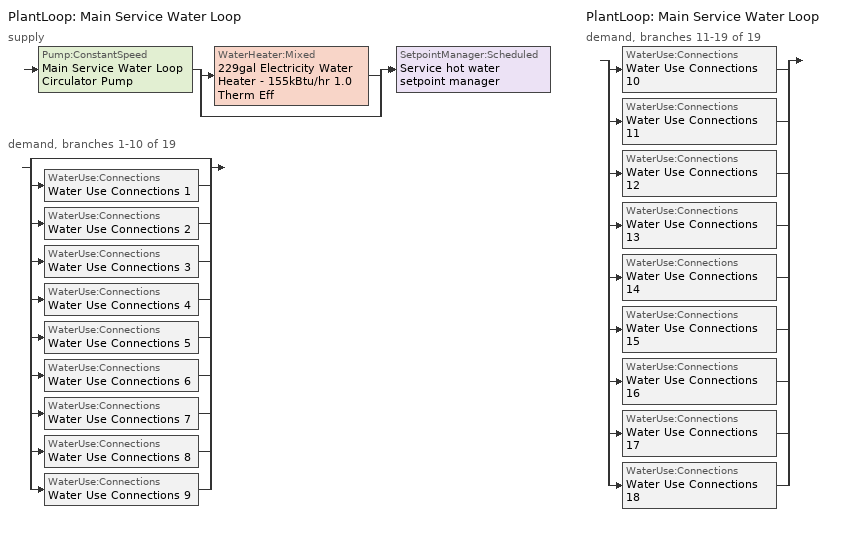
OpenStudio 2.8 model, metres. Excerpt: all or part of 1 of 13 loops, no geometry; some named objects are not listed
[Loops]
PlantLoop 'Main Service Water Loop'
 supply: Pump:ConstantSpeed 'Main Service Water Loop Circulator Pump' > split
  | WaterHeater:Mixed '229gal Electricity Water Heater - 155kBtu/hr 1.0 Therm Eff'
  | bypass
  join > SetpointManager:Scheduled 'Service hot water setpoint manager'
 demand, branches 1-10 of 19: split
  | bypass
  | WaterUse:Connections 'Water Use Connections 1'
  | WaterUse:Connections 'Water Use Connections 2'
  | WaterUse:Connections 'Water Use Connections 3'
  | WaterUse:Connections 'Water Use Connections 4'
  | WaterUse:Connections 'Water Use Connections 5'
  | WaterUse:Connections 'Water Use Connections 6'
  | WaterUse:Connections 'Water Use Connections 7'
  | WaterUse:Connections 'Water Use Connections 8'
  | WaterUse:Connections 'Water Use Connections 9'
PlantLoop 'Main Service Water Loop'
 demand, branches 11-19 of 19: split
  | WaterUse:Connections 'Water Use Connections 10'
  | WaterUse:Connections 'Water Use Connections 11'
  | WaterUse:Connections 'Water Use Connections 12'
  | WaterUse:Connections 'Water Use Connections 13'
  | WaterUse:Connections 'Water Use Connections 14'
  | WaterUse:Connections 'Water Use Connections 15'
  | WaterUse:Connections 'Water Use Connections 16'
  | WaterUse:Connections 'Water Use Connections 17'
  | WaterUse:Connections 'Water Use Connections 18'
[PlantLoop]
Main Service Water Loop: Glycol Concentration=0; Maximum Loop Temperature {C}=60; Minimum Loop Temperature {C}=10; Plant Loop Volume {m3}=Autocalculate; Load Distribution Scheme=Optimal
[Sizing:Plant]
Main Service Water Loop: Loop Type=Heating; Design Loop Exit Temperature {C}=60; Loop Design Temperature Difference {deltaC}=5; Sizing Option=NonCoincident; Zone Timesteps in Averaging Window=1; Coincident Sizing Factor Mode=None
[SetpointManager:Scheduled]
Service hot water setpoint manager: Control Variable=Temperature; Schedule=Service Water Loop Temp - 140F
[Pump:ConstantSpeed]
Main Service Water Loop Circulator Pump: Rated Flow Rate {m3/s}=autosize; Rated Pump Head {Pa}=98157.3; Rated Power Consumption {W}=autosize; Motor Efficiency=0.7; Fraction of Motor Inefficiencies to Fluid Stream=0; Pump Control Type=Intermittent; Design Power Sizing Method=PowerPerFlowPerPressure; Design Electric Power per Unit Flow Rate {W/(m3/s)}=348701.1; Design Shaft Power per Unit Flow Rate per Unit Head {W-s/m3-Pa}=1.28205
[WaterHeater:Mixed]
229gal Electricity Water Heater - 155kBtu/hr 1.0 Therm Eff: Tank Volume {m3}=0.868577; Setpoint Temperature Schedule=Service Water Loop Temp - 140F; Deadband Temperature Difference {deltaC}=2; Maximum Temperature Limit {C}=60; Heater Control Type=Cycle; Heater Maximum Capacity {W}=45383.1; Heater Fuel Type=Electricity; Heater Thermal Efficiency=1; Off Cycle Parasitic Fuel Consumption Rate {W}=88.1911; Off Cycle Parasitic Fuel Type=Electricity; Off Cycle Parasitic Heat Fraction to Tank=0.8; On Cycle Parasitic Fuel Consumption Rate {W}=88.1911; On Cycle Parasitic Fuel Type=Electricity; On Cycle Parasitic Heat Fraction to Tank=0; Ambient Temperature Indicator=Schedule; Ambient Temperature Schedule=Water Heater Ambient Temp Schedule - 70f; Off Cycle Loss Coefficient to Ambient Temperature {W/K}=4.14615; On Cycle Loss Coefficient to Ambient Temperature {W/K}=4.14615; Use Side Effectiveness=1; Source Side Effectiveness=1; Use Side Design Flow Rate {m3/s}=autosize; Source Side Design Flow Rate {m3/s}=autosize; Indirect Water Heating Recovery Time {hr}=1.5; Source Side Flow Control Mode=IndirectHeatPrimarySetpoint
[WaterUse:Connections]
Name | Water Use Equipment Name 1
Water Use Connections 1 | Cafeteria_zn_1_flr_1 Service Water Use 0.24gal/min
Water Use Connections 2 | Computer_class_zn_1_flr_1 Service Water Use 0.12gal/min
Water Use Connections 3 | Corner_class_1_pod_1_zn_1_flr_1 Service Water Use 0.07gal/min
Water Use Connections 4 | Corner_class_1_pod_2_zn_1_flr_1 Service Water Use 0.07gal/min
Water Use Connections 5 | Corner_class_1_pod_3_zn_1_flr_1 Service Water Use 0.07gal/min
Water Use Connections 6 | Corner_class_2_pod_1_zn_1_flr_1 Service Water Use 0.07gal/min
Water Use Connections 7 | Corner_class_2_pod_2_zn_1_flr_1 Service Water Use 0.07gal/min
Water Use Connections 8 | Corner_class_2_pod_3_zn_1_flr_1 Service Water Use 0.07gal/min
Water Use Connections 9 | Gym_zn_1_flr_1 Service Water Use 0.54gal/min
Water Use Connections 10 | Kitchen_zn_1_flr_1 Service Water Use 0.08gal/min
Water Use Connections 11 | Library_media_center_zn_1_flr_1 Service Water Use 0.15gal/min
Water Use Connections 12 | Mult_class_1_pod_1_zn_1_flr_1 Service Water Use 0.35gal/min
Water Use Connections 13 | Mult_class_1_pod_2_zn_1_flr_1 Service Water Use 0.35gal/min
Water Use Connections 14 | Mult_class_1_pod_3_zn_1_flr_1 Service Water Use 0.35gal/min
Water Use Connections 15 | Mult_class_2_pod_1_zn_1_flr_1 Service Water Use 0.35gal/min
Water Use Connections 16 | Mult_class_2_pod_2_zn_1_flr_1 Service Water Use 0.35gal/min
Water Use Connections 17 | Mult_class_2_pod_3_zn_1_flr_1 Service Water Use 0.23gal/min
Water Use Connections 18 | Offices_zn_1_flr_1 Service Water Use 0.17gal/min
[WaterUse:Equipment:Definition]
Name | Peak Flow Rate {m3/s} | Target Temperature Schedule | Sensible Fraction Schedule | Latent Fraction Schedule
Cafeteria_zn_1_flr_1 Service Water Use Def 0.24gal/min | 1.50573e-05 | Schedule Ruleset 5 | Schedule Ruleset 3 | Schedule Ruleset 4
Computer_class_zn_1_flr_1 Service Water Use Def 0.12gal/min | 7.45697e-06 | Schedule Ruleset 8 | Schedule Ruleset 6 | Schedule Ruleset 7
Corner_class_1_pod_1_zn_1_flr_1 Service Water Use Def 0.07gal/min | 4.55704e-06 | Schedule Ruleset 11 | Schedule Ruleset 9 | Schedule Ruleset 10
Corner_class_1_pod_2_zn_1_flr_1 Service Water Use Def 0.07gal/min | 4.55704e-06 | Schedule Ruleset 14 | Schedule Ruleset 12 | Schedule Ruleset 13
Corner_class_1_pod_3_zn_1_flr_1 Service Water Use Def 0.07gal/min | 4.55704e-06 | Schedule Ruleset 17 | Schedule Ruleset 15 | Schedule Ruleset 16
Corner_class_2_pod_1_zn_1_flr_1 Service Water Use Def 0.07gal/min | 4.55704e-06 | Schedule Ruleset 20 | Schedule Ruleset 18 | Schedule Ruleset 19
Corner_class_2_pod_2_zn_1_flr_1 Service Water Use Def 0.07gal/min | 4.55704e-06 | Schedule Ruleset 23 | Schedule Ruleset 21 | Schedule Ruleset 22
Corner_class_2_pod_3_zn_1_flr_1 Service Water Use Def 0.07gal/min | 4.55704e-06 | Schedule Ruleset 26 | Schedule Ruleset 24 | Schedule Ruleset 25
Gym_zn_1_flr_1 Service Water Use Def 0.54gal/min | 3.413e-05 | Schedule Ruleset 29 | Schedule Ruleset 27 | Schedule Ruleset 28
Kitchen_zn_1_flr_1 Service Water Use Def 0.08gal/min | 5.35372e-06 | Schedule Ruleset 32 | Schedule Ruleset 30 | Schedule Ruleset 31
Library_media_center_zn_1_flr_1 Service Water Use Def 0.15gal/min | 9.53632e-06 | Schedule Ruleset 35 | Schedule Ruleset 33 | Schedule Ruleset 34
Mult_class_1_pod_1_zn_1_flr_1 Service Water Use Def 0.35gal/min | 2.19566e-05 | Schedule Ruleset 38 | Schedule Ruleset 36 | Schedule Ruleset 37
Mult_class_1_pod_2_zn_1_flr_1 Service Water Use Def 0.35gal/min | 2.19566e-05 | Schedule Ruleset 41 | Schedule Ruleset 39 | Schedule Ruleset 40
Mult_class_1_pod_3_zn_1_flr_1 Service Water Use Def 0.35gal/min | 2.19566e-05 | Schedule Ruleset 44 | Schedule Ruleset 42 | Schedule Ruleset 43
Mult_class_2_pod_1_zn_1_flr_1 Service Water Use Def 0.35gal/min | 2.19566e-05 | Schedule Ruleset 47 | Schedule Ruleset 45 | Schedule Ruleset 46
Mult_class_2_pod_2_zn_1_flr_1 Service Water Use Def 0.35gal/min | 2.19566e-05 | Schedule Ruleset 50 | Schedule Ruleset 48 | Schedule Ruleset 49
Mult_class_2_pod_3_zn_1_flr_1 Service Water Use Def 0.23gal/min | 1.44997e-05 | Schedule Ruleset 53 | Schedule Ruleset 51 | Schedule Ruleset 52
Offices_zn_1_flr_1 Service Water Use Def 0.17gal/min | 1.05401e-05 | Schedule Ruleset 56 | Schedule Ruleset 54 | Schedule Ruleset 55
[WaterUse:Equipment]
Name | Water Use Equipment Definition | Space | Flow Rate Fraction Schedule
Cafeteria_zn_1_flr_1 Service Water Use 0.24gal/min | Cafeteria_zn_1_flr_1 Service Water Use Def 0.24gal/min | Cafeteria_ZN_1_FLR_1 | NECB-C-Service Water Heating
Computer_class_zn_1_flr_1 Service Water Use 0.12gal/min | Computer_class_zn_1_flr_1 Service Water Use Def 0.12gal/min | Computer_Class_ZN_1_FLR_1 | NECB-D-Service Water Heating
Corner_class_1_pod_1_zn_1_flr_1 Service Water Use 0.07gal/min | Corner_class_1_pod_1_zn_1_flr_1 Service Water Use Def 0.07gal/min | Corner_Class_1_Pod_1_ZN_1_FLR_1 | NECB-D-Service Water Heating
Corner_class_1_pod_2_zn_1_flr_1 Service Water Use 0.07gal/min | Corner_class_1_pod_2_zn_1_flr_1 Service Water Use Def 0.07gal/min | Corner_Class_1_Pod_2_ZN_1_FLR_1 | NECB-D-Service Water Heating
Corner_class_1_pod_3_zn_1_flr_1 Service Water Use 0.07gal/min | Corner_class_1_pod_3_zn_1_flr_1 Service Water Use Def 0.07gal/min | Corner_Class_1_Pod_3_ZN_1_FLR_1 | NECB-D-Service Water Heating
Corner_class_2_pod_1_zn_1_flr_1 Service Water Use 0.07gal/min | Corner_class_2_pod_1_zn_1_flr_1 Service Water Use Def 0.07gal/min | Corner_Class_2_Pod_1_ZN_1_FLR_1 | NECB-D-Service Water Heating
Corner_class_2_pod_2_zn_1_flr_1 Service Water Use 0.07gal/min | Corner_class_2_pod_2_zn_1_flr_1 Service Water Use Def 0.07gal/min | Corner_Class_2_Pod_2_ZN_1_FLR_1 | NECB-D-Service Water Heating
Corner_class_2_pod_3_zn_1_flr_1 Service Water Use 0.07gal/min | Corner_class_2_pod_3_zn_1_flr_1 Service Water Use Def 0.07gal/min | Corner_Class_2_Pod_3_ZN_1_FLR_1 | NECB-D-Service Water Heating
Gym_zn_1_flr_1 Service Water Use 0.54gal/min | Gym_zn_1_flr_1 Service Water Use Def 0.54gal/min | Gym_ZN_1_FLR_1 | NECB-B-Service Water Heating
Kitchen_zn_1_flr_1 Service Water Use 0.08gal/min | Kitchen_zn_1_flr_1 Service Water Use Def 0.08gal/min | Kitchen_ZN_1_FLR_1 | NECB-B-Service Water Heating
Library_media_center_zn_1_flr_1 Service Water Use 0.15gal/min | Library_media_center_zn_1_flr_1 Service Water Use Def 0.15gal/min | Library_Media_Center_ZN_1_FLR_1 | NECB-C-Service Water Heating
Mult_class_1_pod_1_zn_1_flr_1 Service Water Use 0.35gal/min | Mult_class_1_pod_1_zn_1_flr_1 Service Water Use Def 0.35gal/min | Mult_Class_1_Pod_1_ZN_1_FLR_1 | NECB-D-Service Water Heating
Mult_class_1_pod_2_zn_1_flr_1 Service Water Use 0.35gal/min | Mult_class_1_pod_2_zn_1_flr_1 Service Water Use Def 0.35gal/min | Mult_Class_1_Pod_2_ZN_1_FLR_1 | NECB-D-Service Water Heating
Mult_class_1_pod_3_zn_1_flr_1 Service Water Use 0.35gal/min | Mult_class_1_pod_3_zn_1_flr_1 Service Water Use Def 0.35gal/min | Mult_Class_1_Pod_3_ZN_1_FLR_1 | NECB-D-Service Water Heating
Mult_class_2_pod_1_zn_1_flr_1 Service Water Use 0.35gal/min | Mult_class_2_pod_1_zn_1_flr_1 Service Water Use Def 0.35gal/min | Mult_Class_2_Pod_1_ZN_1_FLR_1 | NECB-D-Service Water Heating
Mult_class_2_pod_2_zn_1_flr_1 Service Water Use 0.35gal/min | Mult_class_2_pod_2_zn_1_flr_1 Service Water Use Def 0.35gal/min | Mult_Class_2_Pod_2_ZN_1_FLR_1 | NECB-D-Service Water Heating
Mult_class_2_pod_3_zn_1_flr_1 Service Water Use 0.23gal/min | Mult_class_2_pod_3_zn_1_flr_1 Service Water Use Def 0.23gal/min | Mult_Class_2_Pod_3_ZN_1_FLR_1 | NECB-D-Service Water Heating
Offices_zn_1_flr_1 Service Water Use 0.17gal/min | Offices_zn_1_flr_1 Service Water Use Def 0.17gal/min | Offices_ZN_1_FLR_1 | NECB-A-Service Water Heating
[EnergyManagementSystem:Program]
Sys3PSZALLSTClassroomLecturehallTrainingroomotherFLBuildingStory1SCHD2OptimumStartProg0: IF DaylightSavings==0 && DayOfWeek>1 && Hour==5 && OAT_1<23.9 && OAT_1>1.7; SET Sys3PSZALLSTClassroomLecturehallTrainingroomotherFLBuildingStory1SCHD2ClgSch0 = 29.4; SET Sys3PSZALLSTClassroomLecturehallTrainingroomotherFLBuildingStory1SCHD2HtgSch0 = 15.6; ELSEIF DaylightSavings==0 && DayOfWeek==1 && Hour==7 && OAT_1<23.9 && OAT_1>1.7; SET Sys3PSZALLSTClassroomLecturehallTrainingroomotherFLBuildingStory1SCHD2ClgSch0 = 29.4; SET Sys3PSZALLSTClassroomLecturehallTrainingroomotherFLBuildingStory1SCHD2HtgSch0 = 15.6; ELSEIF DaylightSavings==1 && DayOfWeek>1 && Hour==4 && OAT_1<23.9 && OAT_1>1.7; SET Sys3PSZALLSTClassroomLecturehallTrainingroomotherFLBuildingStory1SCHD2ClgSch0 = 29.4; SET Sys3PSZALLSTClassroomLecturehallTrainingroomotherFLBuildingStory1SCHD2HtgSch0 = 15.6; ELSEIF DaylightSavings==1 && DayOfWeek==1 && Hour==6 && OAT_1<23.9 && OAT_1>1.7; SET Sys3PSZALLSTClassroomLecturehallTrainingroomotherFLBuildingStory1SCHD2ClgSch0 = 29.4; SET Sys3PSZALLSTClassroomLecturehallTrainingroomotherFLBuildingStory1SCHD2HtgSch0 = 15.6; ELSE; SET Sys3PSZALLSTClassroomLecturehallTrainingroomotherFLBuildingStory1SCHD2ClgSch0 = NULL; SET Sys3PSZALLSTClassroomLecturehallTrainingroomotherFLBuildingStory1SCHD2HtgSch0 = NULL; ENDIF
[EnergyManagementSystem:ProgramCallingManager]
Sys3PSZALLSTClassroomLecturehallTrainingroomotherFLBuildingStory1SCHDOptimumStartCallingManager0: BeginTimestepBeforePredictor; Sys3PSZALLSTClassroomLecturehallTrainingroomotherFLBuildingStory1SCHDOptimumStartProg0
Sys3PSZALLSTClassroomLecturehallTrainingroomotherFLBuildingStory1SCHD2OptimumStartCallingManager0: BeginTimestepBeforePredictor; Sys3PSZALLSTClassroomLecturehallTrainingroomotherFLBuildingStory1SCHD2OptimumStartProg0
[Schedule:Ruleset]
Name | Default Day Schedule
Service Water Loop Temp - 140F | Service Water Loop Temp - 140F Default
Water Heater Ambient Temp Schedule - 70f | Water Heater Ambient Temp Schedule - 70f Default
Schedule Ruleset 3 | Schedule Day 5
Schedule Ruleset 4 | Schedule Day 6
Schedule Ruleset 5 | Schedule Day 7
NECB-C-Service Water Heating | NECB-C-Service Water Heating Default
Schedule Ruleset 6 | Schedule Day 8
Schedule Ruleset 7 | Schedule Day 9
Schedule Ruleset 8 | Schedule Day 10
NECB-D-Service Water Heating | NECB-D-Service Water Heating Default
Schedule Ruleset 9 | Schedule Day 11
Schedule Ruleset 10 | Schedule Day 12
Schedule Ruleset 11 | Schedule Day 13
Schedule Ruleset 12 | Schedule Day 14
Schedule Ruleset 13 | Schedule Day 15
Schedule Ruleset 14 | Schedule Day 16
Schedule Ruleset 15 | Schedule Day 17
Schedule Ruleset 16 | Schedule Day 18
Schedule Ruleset 17 | Schedule Day 19
Schedule Ruleset 18 | Schedule Day 20
Schedule Ruleset 19 | Schedule Day 21
Schedule Ruleset 20 | Schedule Day 22
Schedule Ruleset 21 | Schedule Day 23
Schedule Ruleset 22 | Schedule Day 24
Schedule Ruleset 23 | Schedule Day 25
Schedule Ruleset 24 | Schedule Day 26
Schedule Ruleset 25 | Schedule Day 27
Schedule Ruleset 26 | Schedule Day 28
Schedule Ruleset 27 | Schedule Day 29
Schedule Ruleset 28 | Schedule Day 30
Schedule Ruleset 29 | Schedule Day 31
NECB-B-Service Water Heating | NECB-B-Service Water Heating Default
Schedule Ruleset 30 | Schedule Day 32
Schedule Ruleset 31 | Schedule Day 33
Schedule Ruleset 32 | Schedule Day 34
Schedule Ruleset 33 | Schedule Day 35
Schedule Ruleset 34 | Schedule Day 36
Schedule Ruleset 35 | Schedule Day 37
Schedule Ruleset 36 | Schedule Day 38
Schedule Ruleset 37 | Schedule Day 39
Schedule Ruleset 38 | Schedule Day 40
Schedule Ruleset 39 | Schedule Day 41
Schedule Ruleset 40 | Schedule Day 42
Schedule Ruleset 41 | Schedule Day 43
Schedule Ruleset 42 | Schedule Day 44
Schedule Ruleset 43 | Schedule Day 45
Schedule Ruleset 44 | Schedule Day 46
Schedule Ruleset 45 | Schedule Day 47
Schedule Ruleset 46 | Schedule Day 48
Schedule Ruleset 47 | Schedule Day 49
Schedule Ruleset 48 | Schedule Day 50
Schedule Ruleset 49 | Schedule Day 51
Schedule Ruleset 50 | Schedule Day 52
Schedule Ruleset 51 | Schedule Day 53
Schedule Ruleset 52 | Schedule Day 54
Schedule Ruleset 53 | Schedule Day 55
Schedule Ruleset 54 | Schedule Day 56
Schedule Ruleset 55 | Schedule Day 57
Schedule Ruleset 56 | Schedule Day 58
NECB-A-Service Water Heating | NECB-A-Service Water Heating Default
[Schedule:Day]
Service Water Loop Temp - 140F Default; Schedule Day 7; Schedule Day 10; Schedule Day 13; Schedule Day 16; Schedule Day 19; Schedule Day 22; Schedule Day 25; Schedule Day 28; Schedule Day 31; Schedule Day 34; Schedule Day 37; Schedule Day 40; Schedule Day 43; Schedule Day 46; Schedule Day 49; Schedule Day 52; Schedule Day 55; Schedule Day 58: 24, 0, 60
Water Heater Ambient Temp Schedule - 70f Default: 24, 0, 21.1111
Schedule Day 5; Schedule Day 8; Schedule Day 11; Schedule Day 14; Schedule Day 17; Schedule Day 20; Schedule Day 23; Schedule Day 26; Schedule Day 29; Schedule Day 32; Schedule Day 35; Schedule Day 38; Schedule Day 41; Schedule Day 44; Schedule Day 47; Schedule Day 50; Schedule Day 53; Schedule Day 56: 24, 0, 0.2
Schedule Day 6; Schedule Day 9; NECB-D-Service Water Heating Sat Day; NECB-D-Service Water Heating Sun|Hol Day; Schedule Day 12; Schedule Day 15; Schedule Day 18; Schedule Day 21; Schedule Day 24; Schedule Day 27; Schedule Day 30; Schedule Day 33; Schedule Day 36; Schedule Day 39; Schedule Day 42; Schedule Day 45; Schedule Day 48; Schedule Day 51; Schedule Day 54; Schedule Day 57; NECB-A-Service Water Heating Sat Day; NECB-A-Service Water Heating Sun|Hol Day: 24, 0, 0.05
NECB-C-Service Water Heating Default; NECB-C-Service Water Heating Default|Wkdy Day: 8, 0, 0.05, 9, 0, 0.1, 10, 0, 0.2, 11, 0, 0.3, 12, 0, 0.4, 16, 0, 0.8, 17, 0, 0.6, 18, 0, 0.4, 19, 0, 0.3, 21, 0, 0.2, 24, 0, 0.05
NECB-C-Service Water Heating Sat Day: 8, 0, 0.05, 9, 0, 0.1, 10, 0, 0.2, 11, 0, 0.3, 12, 0, 0.5, 16, 0, 0.9, 17, 0, 0.7, 18, 0, 0.5, 19, 0, 0.3, 21, 0, 0.2, 24, 0, 0.05
NECB-C-Service Water Heating Sun|Hol Day: 8, 0, 0.05, 9, 0, 0.1, 10, 0, 0.2, 11, 0, 0.3, 12, 0, 0.5, 17, 0, 0.9, 18, 0, 0.5, 19, 0, 0.3, 24, 0, 0.05
NECB-D-Service Water Heating Default; NECB-D-Service Water Heating Default|Wkdy Day: 8, 0, 0.05, 10, 0, 0.5, 16, 0, 0.9, 17, 0, 0.7, 18, 0, 0.3, 21, 0, 0.5, 22, 0, 0.3, 24, 0, 0.05
NECB-B-Service Water Heating Default; NECB-B-Service Water Heating Default|Wkdy Day: 1, 0, 0.6, 2, 0, 0.5, 9, 0, 0.05, 11, 0, 0.7, 12, 0, 0.4, 13, 0, 0.5, 15, 0, 0.6, 16, 0, 0.4, 18, 0, 0.3, 19, 0, 0.4, 20, 0, 0.5, 22, 0, 0.8, 24, 0, 0.9
NECB-B-Service Water Heating Sat Day: 1, 0, 0.7, 2, 0, 0.6, 9, 0, 0.05, 11, 0, 0.7, 12, 0, 0.4, 13, 0, 0.5, 15, 0, 0.6, 16, 0, 0.4, 18, 0, 0.3, 19, 0, 0.4, 20, 0, 0.5, 22, 0, 0.8, 24, 0, 0.9
NECB-B-Service Water Heating Sun|Hol Day: 1, 0, 0.5, 2, 0, 0.6, 9, 0, 0.05, 11, 0, 0.7, 12, 0, 0.4, 13, 0, 0.5, 15, 0, 0.6, 16, 0, 0.4, 18, 0, 0.3, 19, 0, 0.4, 20, 0, 0.5, 22, 0, 0.8, 24, 0, 0.5
NECB-A-Service Water Heating Default; NECB-A-Service Water Heating Default|Wkdy Day: 7, 0, 0.05, 8, 0, 0.1, 10, 0, 0.5, 16, 0, 0.9, 17, 0, 0.7, 18, 0, 0.5, 19, 0, 0.3, 22, 0, 0.2, 24, 0, 0.05
[Schedule:Rule] Date Specification Type=DateRange; Start Month=1; Start Day=1; End Month=12; End Day=31
Name | Schedule Ruleset | Rule Order | Day Schedule | Apply Monday | Apply Tuesday | Apply Wednesday | Apply Thursday | Apply Friday | Apply Saturday | Apply Sunday
Schedule Rule 68 | NECB-C-Service Water Heating | 2 | NECB-C-Service Water Heating Default|Wkdy Day | Yes | Yes | Yes | Yes | Yes
Schedule Rule 69 | NECB-C-Service Water Heating | 1 | NECB-C-Service Water Heating Sat Day |  |  |  |  |  | Yes
Schedule Rule 70 | NECB-C-Service Water Heating | 0 | NECB-C-Service Water Heating Sun|Hol Day |  |  |  |  |  |  | Yes
Schedule Rule 71 | NECB-D-Service Water Heating | 2 | NECB-D-Service Water Heating Default|Wkdy Day | Yes | Yes | Yes | Yes | Yes
Schedule Rule 72 | NECB-D-Service Water Heating | 1 | NECB-D-Service Water Heating Sat Day |  |  |  |  |  | Yes
Schedule Rule 73 | NECB-D-Service Water Heating | 0 | NECB-D-Service Water Heating Sun|Hol Day |  |  |  |  |  |  | Yes
Schedule Rule 74 | NECB-B-Service Water Heating | 2 | NECB-B-Service Water Heating Default|Wkdy Day | Yes | Yes | Yes | Yes | Yes
Schedule Rule 75 | NECB-B-Service Water Heating | 1 | NECB-B-Service Water Heating Sat Day |  |  |  |  |  | Yes
Schedule Rule 76 | NECB-B-Service Water Heating | 0 | NECB-B-Service Water Heating Sun|Hol Day |  |  |  |  |  |  | Yes
Schedule Rule 77 | NECB-A-Service Water Heating | 2 | NECB-A-Service Water Heating Default|Wkdy Day | Yes | Yes | Yes | Yes | Yes
Schedule Rule 78 | NECB-A-Service Water Heating | 1 | NECB-A-Service Water Heating Sat Day |  |  |  |  |  | Yes
Schedule Rule 79 | NECB-A-Service Water Heating | 0 | NECB-A-Service Water Heating Sun|Hol Day |  |  |  |  |  |  | Yes
